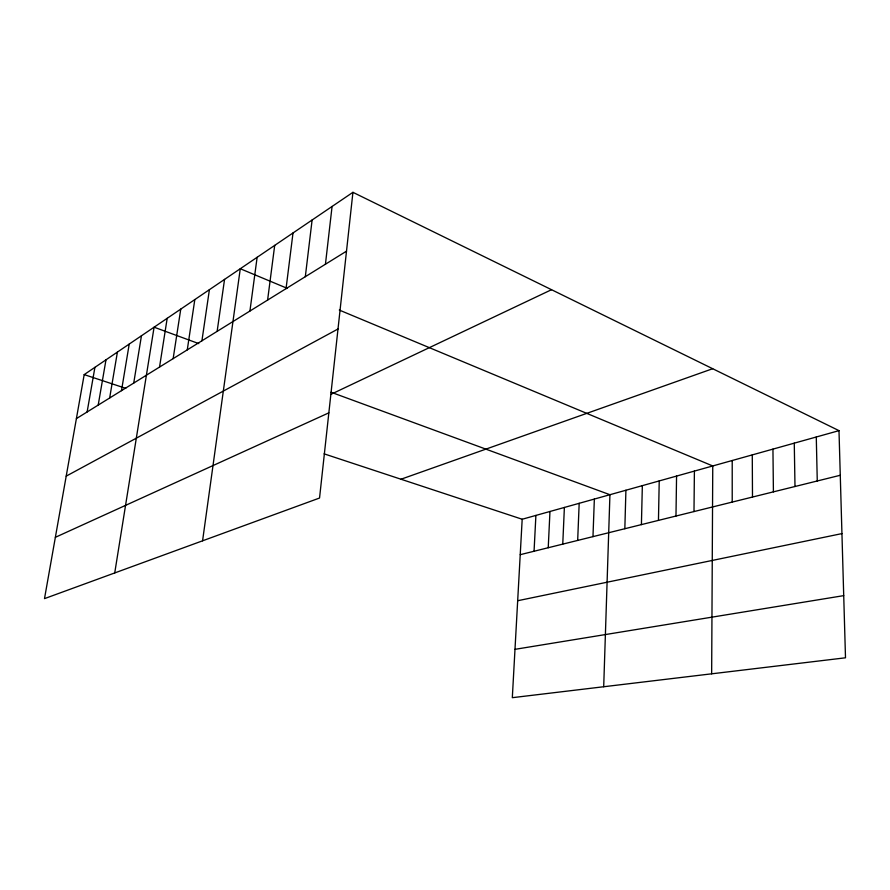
<?xml version="1.0" encoding="UTF-8"?>
<svg xmlns="http://www.w3.org/2000/svg" width="890" height="890" viewBox="0 0 890 890"><rect width="100%" height="100%" fill="white"/><g stroke="black" fill="none" stroke-linecap="round" stroke-linejoin="round"><path stroke-width="1.33" d="M732.214 502.082L732.214 460.508M711.655 673.819L712.756 465.959L339.29 310.065M693.989 511.561L694.4 471.088M675.977 516.033L676.567 476.072M658.455 520.383L659.223 480.923M641.412 524.611L642.346 485.651M624.836 528.727L625.915 490.245M603.698 686.746L609.928 494.718L331.002 392.212M592.974 536.637L594.353 499.068M577.677 540.43L579.179 503.317M562.758 544.135L564.382 507.456M548.229 547.739L549.964 511.483M534.056 551.255L535.902 515.421M838.992 430.649L522.185 519.248L512.317 697.682L845.5 657.799L838.992 430.649L352.93 192.318L84.194 374.612L44.5 598.625L319.543 498.033L352.93 192.318M325.44 264.23L332.07 206.469M305.315 276.712L312.112 220.008M286.046 288.649L293.01 232.969M267.601 300.086L274.699 245.384M249.923 311.044L257.132 257.299M202.575 540.808L240.278 268.736L287.425 288.416M217.138 331.369L224.547 279.404M201.919 340.803L209.406 289.684M187.267 349.881L194.821 299.574M173.149 358.637L180.759 309.119M159.532 367.08L167.186 318.32M114.732 572.938L154.092 327.197L198.759 343.607M133.722 383.078L141.454 335.775M121.485 390.666L129.228 344.063M109.648 398.008L117.413 352.084M98.2 405.106L105.988 359.838M87.12 411.97L94.918 367.348M76.395 418.611L346.499 251.169M66.205 476.139L338 329M331.102 394.248L551.533 289.695M55.369 537.315L328.844 412.849M400.99 479.232L712.679 368.716M520.227 554.681L840.271 475.271M517.68 600.728L841.94 533.6M514.999 649.333L843.72 595.633M84.194 374.612L125.746 388.34M324.105 453.844L522.185 519.248M816.275 437.001L817.265 480.978M794.269 443.153L794.993 486.507M772.943 449.116L773.41 491.859M752.273 454.901L752.495 497.054"/></g></svg>
